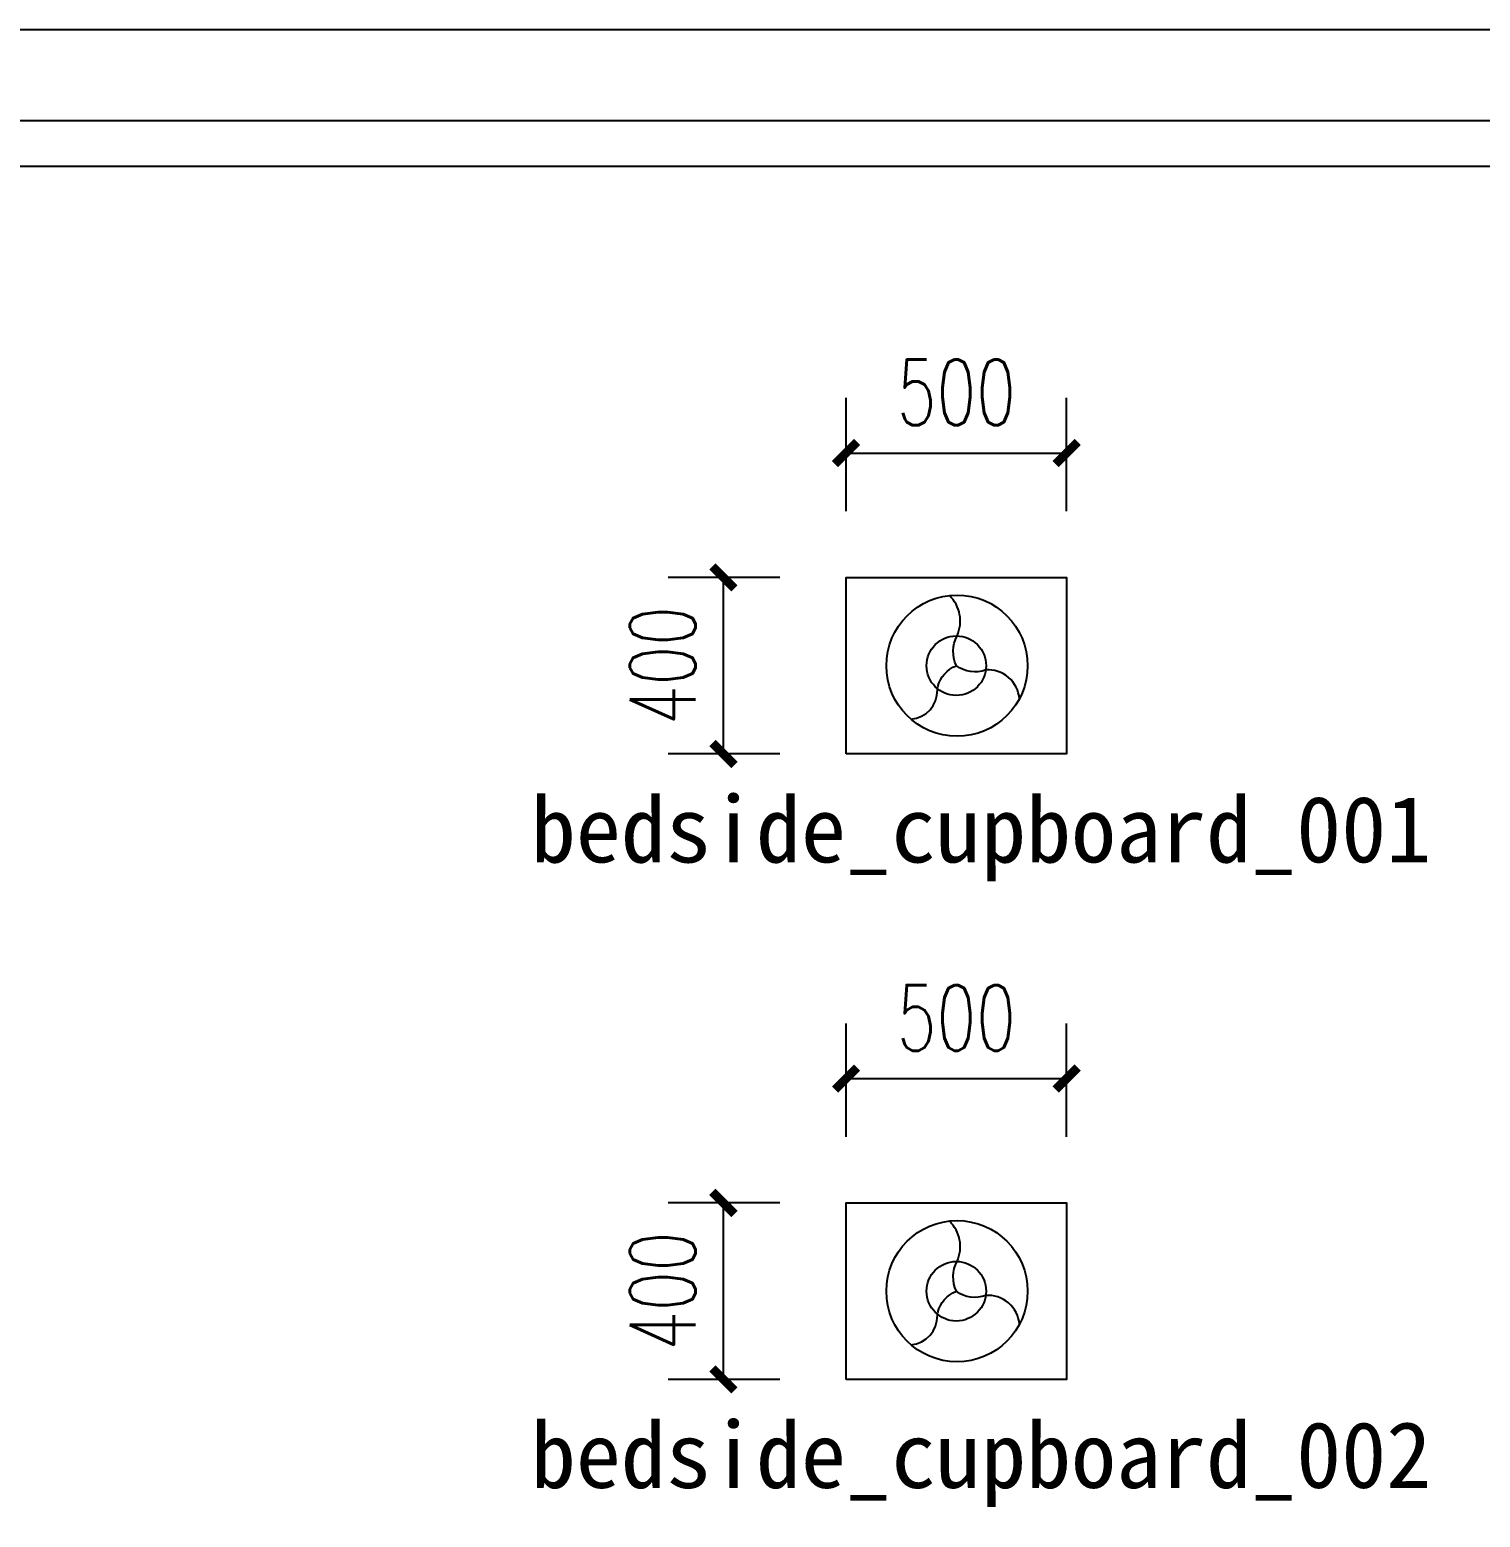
# Model space of a CAD drawing. Extents: x 23971 to 232415, y -48119 to 67869.
# Drawn here: x 158003 to 161290, y 42625 to 45996 of the extents above; entities that cross this region are included whole.
import ezdxf

# ---------------------------------------------------------------- set-up
doc = ezdxf.new("R2010")
doc.units = 0
doc.header["$LTSCALE"] = 1000
doc.header["$MEASUREMENT"] = 0
doc.layers.add('PM-家具', color=146, linetype='Continuous')
doc.layers.add('PUB_DIM', color=3, linetype='Continuous')
doc.styles.add('_TCH_DIM_T3', font='SIMPLEX', dxfattribs={"width": 0.705882, "bigfont": 'GBCBIG'})
doc.styles.get("Standard").update_dxf_attribs({"font": 'gbenor.shx', "bigfont": 'gbcbig.shx'})
doc.dimstyles.new('_TCH_ARCH&&50', dxfattribs={"dimtxt": 148.75, "dimasz": 50, "dimexe": 125, "dimexo": 150, "dimgap": 63.125, "dimtad": 1, "dimdec": 0, "dimzin": 0, "dimdsep": 46, "dimtxsty": '_TCH_DIM_T3', "dimblk": 'ARCHTICK', "dimcen": 0.09, "dimclrt": 7, "dimazin": 2, "dimtfac": 1, "dimtdec": 0, "dimtix": 1, "dimtmove": 2, "dimatfit": 3, "dimfxl": 100, "dimtolj": 1, "dimtzin": 0, "dimarcsym": 0})

# ---------------------------------------------------------------- blocks, each defined once
blk = doc.blocks.new('次卧摆放方案图例')
at = {"color": 251}
blk.add_line((80419.2, 2265.3), (65764.7, 2265.3), dxfattribs=at)
blk.add_line((80315.9, 2162), (65868.1, 2162))
blk.add_lwpolyline([(65528.4, -8203), (80625.9, -8203), (80625.9, 2472), (65528.4, 2472)], close=True)
blk = doc.blocks.new('次卧床头柜')
at = {"layer": 'PM-家具'}
blk.add_lwpolyline([(-2628.6, -31351.7), (-2628.6, -30951.7), (-2128.6, -30951.7), (-2128.6, -31351.7)], close=True, dxfattribs=at)
at = {"layer": 'PM-家具', "color": 251}
for points in [[(-2378.6, -31151.7, -0.228099), (-2377, -31084.2, 0.317646), (-2394.4, -30992.6)], [(-2481.4, -31272.9, 0.398826), (-2421.6, -31206.5, -0.069197), (-2420.8, -31199.6, -0.240714), (-2378.6, -31151.7, 0.240714)], [(-2235.7, -31226.7, 0.414712), (-2311.8, -31161.4, -0.258086), (-2378.6, -31151.7)]]:
    blk.add_lwpolyline(points, format="xyb", dxfattribs=at)
at = {"layer": 'PM-家具'}
blk.add_circle((-2377, -31151.7), 160, dxfattribs=at)
at = {"layer": 'PM-家具', "color": 251}
blk.add_circle((-2378.6, -31151.7), 67.5, dxfattribs=at)
blk = doc.blocks.new('_ArchTick')
at = {"color": 0, "linetype": 'ByBlock', "const_width": 0.4}
blk.add_lwpolyline([(-0.5, -0.5), (0.5, 0.5)], dxfattribs=at)
blk = doc.blocks.new('*D78')
at = {"layer": 'Defpoints', "color": 0, "transparency": 16777216}
for p in [(159574.9, 43337.6), (159852.7, 43337.6), (159852.7, 42937.6)]:
    blk.add_point(p, dxfattribs=at)
at = {"layer": 'PUB_DIM', "color": 0, "lineweight": -2, "transparency": 16777216}
for p, q in [((159702.7, 43337.6), (159449.9, 43337.6)), ((159574.9, 42937.6), (159574.9, 43337.6)), ((159702.7, 42937.6), (159449.9, 42937.6))]:
    blk.add_line(p, q, dxfattribs=at)
at = {"layer": 'PUB_DIM', "color": 0, "lineweight": -2, "transparency": 16777216, "xscale": 50, "yscale": 50, "zscale": 50}
for p, rotation in [((159574.9, 43337.6), 90), ((159574.9, 42937.6), 270)]:
    blk.add_blockref('_ArchTick', p, dxfattribs=dict(at, rotation=rotation))
at = {"layer": 'PUB_DIM', "color": 7, "transparency": 16777216, "insert": (159437.4, 43137.6), "char_height": 148.75, "attachment_point": 5, "rotation": 90, "style": '_TCH_DIM_T3'}
blk.add_mtext('\\A1;400', dxfattribs=at)
blk = doc.blocks.new('*D79')
at = {"layer": 'Defpoints', "color": 0, "transparency": 16777216}
for p in [(160352.7, 43619.3), (159852.7, 43337.6), (160352.7, 43337.6)]:
    blk.add_point(p, dxfattribs=at)
at = {"layer": 'PUB_DIM', "color": 0, "lineweight": -2, "transparency": 16777216}
for p, q in [((159852.7, 43487.6), (159852.7, 43744.3)), ((160352.7, 43487.6), (160352.7, 43744.3)), ((159852.7, 43619.3), (160352.7, 43619.3))]:
    blk.add_line(p, q, dxfattribs=at)
at = {"layer": 'PUB_DIM', "color": 0, "lineweight": -2, "transparency": 16777216, "xscale": 50, "yscale": 50, "zscale": 50, "rotation": 180}
blk.add_blockref('_ArchTick', (159852.7, 43619.3), dxfattribs=at)
at = {"layer": 'PUB_DIM', "color": 0, "lineweight": -2, "transparency": 16777216, "xscale": 50, "yscale": 50, "zscale": 50}
blk.add_blockref('_ArchTick', (160352.7, 43619.3), dxfattribs=at)
at = {"layer": 'PUB_DIM', "color": 7, "transparency": 16777216, "insert": (160102.7, 43756.8), "char_height": 148.75, "attachment_point": 5, "style": '_TCH_DIM_T3'}
blk.add_mtext('\\A1;500', dxfattribs=at)
blk = doc.blocks.new('*D80')
at = {"layer": 'Defpoints', "color": 0, "transparency": 16777216}
for p in [(159574.9, 44754.7), (159852.7, 44754.7), (159852.7, 44354.7)]:
    blk.add_point(p, dxfattribs=at)
at = {"layer": 'PUB_DIM', "color": 0, "lineweight": -2, "transparency": 16777216}
for p, q in [((159702.7, 44754.7), (159449.9, 44754.7)), ((159574.9, 44354.7), (159574.9, 44754.7)), ((159702.7, 44354.7), (159449.9, 44354.7))]:
    blk.add_line(p, q, dxfattribs=at)
at = {"layer": 'PUB_DIM', "color": 0, "lineweight": -2, "transparency": 16777216, "xscale": 50, "yscale": 50, "zscale": 50}
for p, rotation in [((159574.9, 44754.7), 90), ((159574.9, 44354.7), 270)]:
    blk.add_blockref('_ArchTick', p, dxfattribs=dict(at, rotation=rotation))
at = {"layer": 'PUB_DIM', "color": 7, "transparency": 16777216, "insert": (159437.4, 44554.7), "char_height": 148.75, "attachment_point": 5, "rotation": 90, "style": '_TCH_DIM_T3'}
blk.add_mtext('\\A1;400', dxfattribs=at)
blk = doc.blocks.new('*D81')
at = {"layer": 'Defpoints', "color": 0, "transparency": 16777216}
for p in [(160352.7, 45036.5), (159852.7, 44754.7), (160352.7, 44754.7)]:
    blk.add_point(p, dxfattribs=at)
at = {"layer": 'PUB_DIM', "color": 0, "lineweight": -2, "transparency": 16777216}
for p, q in [((159852.7, 44904.7), (159852.7, 45161.5)), ((160352.7, 44904.7), (160352.7, 45161.5)), ((159852.7, 45036.5), (160352.7, 45036.5))]:
    blk.add_line(p, q, dxfattribs=at)
at = {"layer": 'PUB_DIM', "color": 0, "lineweight": -2, "transparency": 16777216, "xscale": 50, "yscale": 50, "zscale": 50, "rotation": 180}
blk.add_blockref('_ArchTick', (159852.7, 45036.5), dxfattribs=at)
at = {"layer": 'PUB_DIM', "color": 0, "lineweight": -2, "transparency": 16777216, "xscale": 50, "yscale": 50, "zscale": 50}
blk.add_blockref('_ArchTick', (160352.7, 45036.5), dxfattribs=at)
at = {"layer": 'PUB_DIM', "color": 7, "transparency": 16777216, "insert": (160102.7, 45174), "char_height": 148.75, "attachment_point": 5, "style": '_TCH_DIM_T3'}
blk.add_mtext('\\A1;500', dxfattribs=at)

msp = doc.modelspace()

# ---------------------------------------------------------------- linework, layer by layer
at = {"layer": 'PM-家具'}
msp.add_lwpolyline([(159852.7, 44354.7), (159852.7, 44754.7), (160352.7, 44754.7), (160352.7, 44354.7)], close=True, dxfattribs=at)
at = {"layer": 'PM-家具', "color": 251}
for points in [[(160102.7, 44554.7, -0.228099), (160104.3, 44622.2, 0.317646), (160086.9, 44713.8)], [(159999.9, 44433.5, 0.398826), (160059.7, 44500, -0.069197), (160060.5, 44506.8, -0.240714), (160102.7, 44554.7, 0.240714)], [(160245.6, 44479.7, 0.414712), (160169.5, 44545, -0.258086), (160102.7, 44554.7)]]:
    msp.add_lwpolyline(points, format="xyb", dxfattribs=at)
at = {"layer": 'PM-家具'}
msp.add_circle((160104.3, 44554.7), 160, dxfattribs=at)
at = {"layer": 'PM-家具', "color": 251}
msp.add_circle((160102.7, 44554.7), 67.5, dxfattribs=at)

# ---------------------------------------------------------------- block references
msp.add_blockref('次卧摆放方案图例', (83951.7, 43523.5))
at = {"layer": 'PM-家具'}
msp.add_blockref('次卧床头柜', (162481.3, 74289.2), dxfattribs=at)

# ---------------------------------------------------------------- texts
at = {"char_height": 150, "attachment_point": 1}
for s, insert in [('{\\f@FangSong|b0|i0|c134|p49;bedside_cupboard_001}', (159138.3, 44259.1)), ('{\\f@FangSong|b0|i0|c134|p49;bedside_cupboard_002}', (159138.3, 42841.9))]:
    msp.add_mtext_dynamic_manual_height_columns(s, width=1434.402, gutter_width=1750, heights=[0], dxfattribs=dict(at, insert=insert))

# ---------------------------------------------------------------- dimensions: what is measured, and where the dimension line sits
at = {"layer": 'PUB_DIM'}
for p1, p2, distance, picture, middle in [((159852.7, 44754.7), (160352.7, 44754.7), 281.8, '*D81', (160102.7, 45174)), ((159852.7, 44354.7), (159852.7, 44754.7), 277.8, '*D80', (159437.4, 44554.7)), ((159852.7, 43337.6), (160352.7, 43337.6), 281.8, '*D79', (160102.7, 43756.8)), ((159852.7, 42937.6), (159852.7, 43337.6), 277.8, '*D78', (159437.4, 43137.6))]:
    dim = msp.add_aligned_dim(p1=p1, p2=p2, distance=distance, dimstyle='_TCH_ARCH&&50', dxfattribs=at)
    dim.commit()
    dim.dimension.update_dxf_attribs({"geometry": picture, "text_midpoint": middle})

doc.saveas('drawing.dxf')
